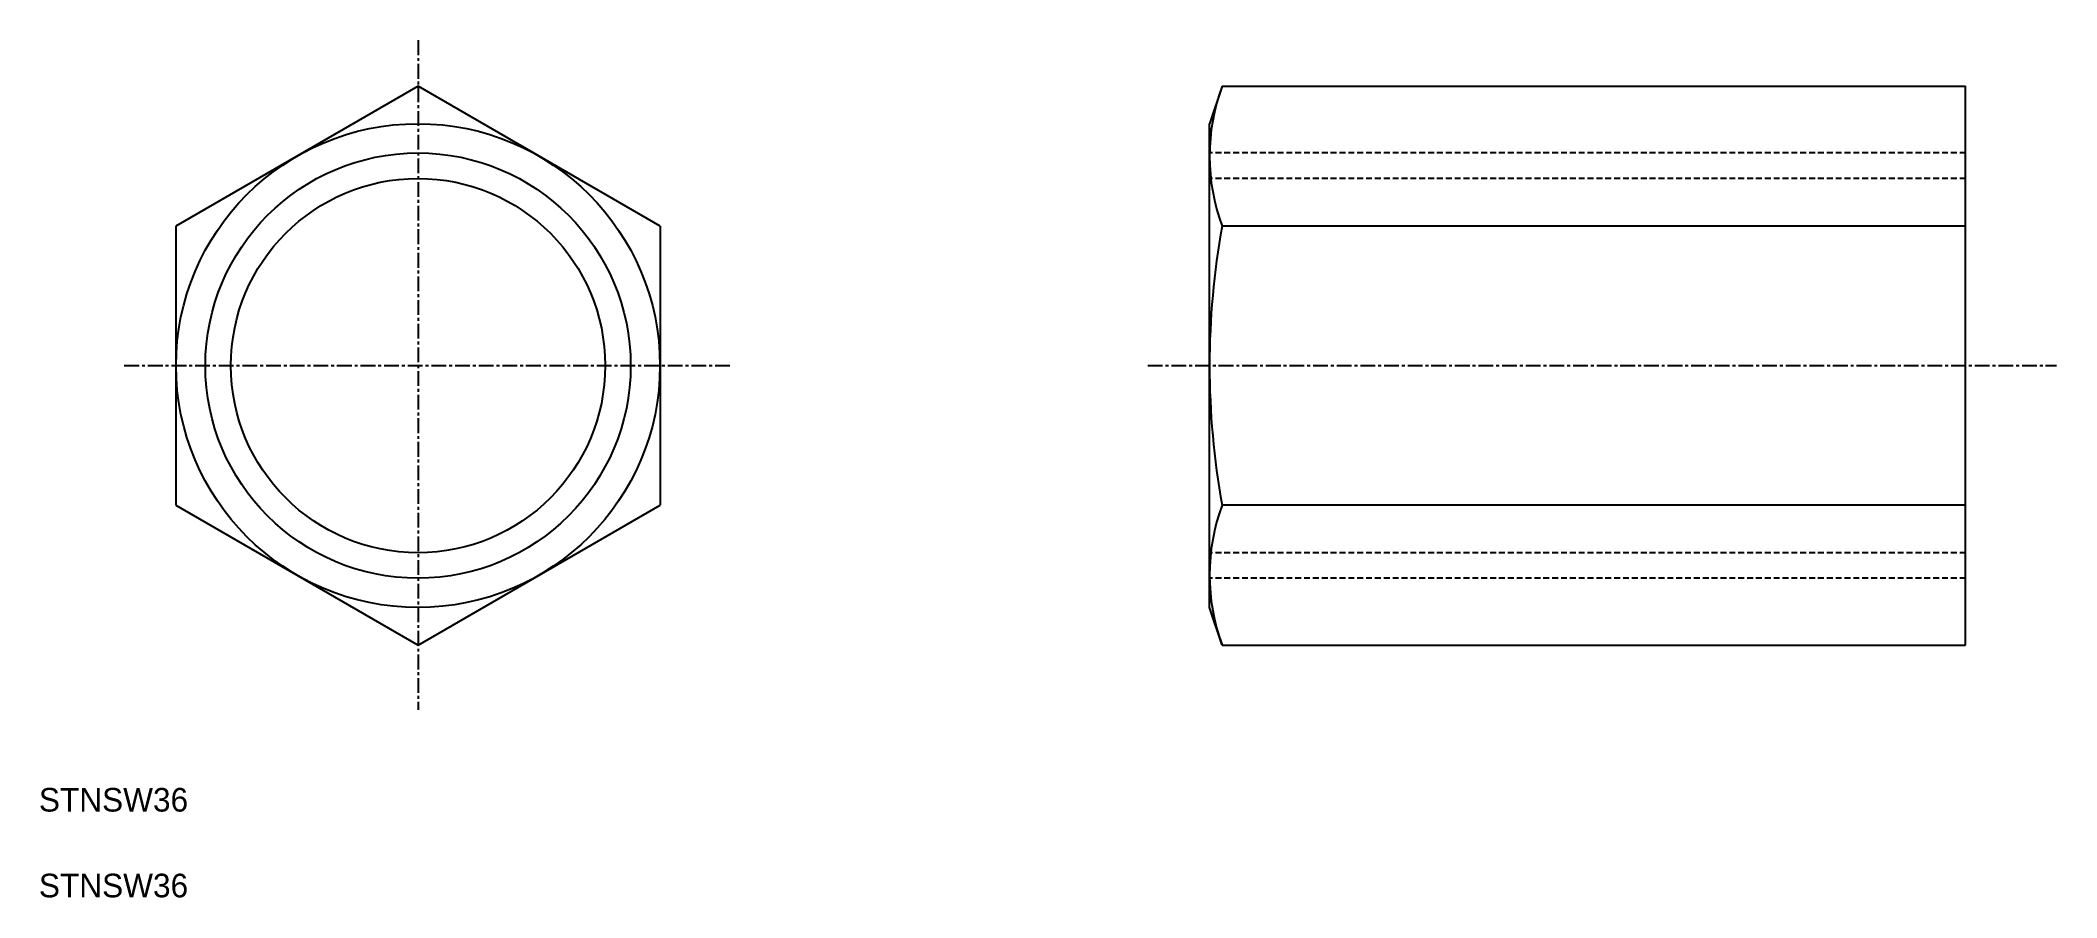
# Model space of a CAD drawing. Extents: x 91 to 262, y 91 to 164.
import ezdxf

# ---------------------------------------------------------------- set-up
doc = ezdxf.new("R2010")
doc.units = 0
doc.linetypes.add('CENTER', pattern=[2, 1.25, -0.25, 0.25, -0.25])
doc.linetypes.add('DASHED', pattern=[0.75, 0.5, -0.25])
doc.layers.get('0').update_dxf_attribs({"linetype": 'CONTINUOUS'})
doc.layers.add('CENTER', color=1, linetype='CENTER')

msp = doc.modelspace()

# ---------------------------------------------------------------- linework, layer by layer
at = {"color": 7, "linetype": 'CONTINUOUS'}
for p, q in [((122.89, 159.81), (102.39, 147.97)), ((143.39, 147.97), (122.89, 159.81)), ((190.96, 159.81), (189.89, 156.64)), ((190.96, 159.81), (253.89, 159.81)), ((253.89, 112.51), (253.89, 159.81)), ((189.89, 120.34), (189.89, 156.64)), ((102.39, 147.97), (102.39, 124.35)), ((143.39, 147.97), (143.39, 124.35)), ((253.89, 147.97), (190.96, 147.97)), ((102.39, 124.35), (122.89, 112.51)), ((122.89, 112.51), (143.39, 124.35)), ((253.89, 124.35), (190.96, 124.35)), ((189.89, 115.68), (189.89, 120.34)), ((190.96, 112.51), (189.89, 115.68)), ((190.96, 112.51), (253.89, 112.51))]:
    msp.add_line(p, q, dxfattribs=at)
at = {"color": 3, "linetype": 'DASHED'}
for p, q in [((253.89, 154.16), (189.89, 154.16)), ((253.89, 151.99), (189.89, 151.99)), ((253.89, 120.32), (189.89, 120.32)), ((253.89, 118.16), (189.89, 118.16))]:
    msp.add_line(p, q, dxfattribs=at)
msp.add_circle((122.89, 136.16), 20.48)
at = {"color": 3, "linetype": 'CONTINUOUS'}
msp.add_circle((122.89, 136.16), 18, dxfattribs=at)
at = {"color": 7, "linetype": 'CONTINUOUS'}
msp.add_circle((122.89, 136.16), 15.84, dxfattribs=at)
for centre, radius, start, end in [((206.79, 153.89), 16.9, 159.5022, 200.4978), ((255.65, 136.16), 65.76, 169.6499, 190.3501), ((206.79, 118.43), 16.9, 159.5022, 200.4978)]:
    msp.add_arc(centre, radius, start, end, dxfattribs=at)
at = {"layer": 'CENTER', "color": 1, "linetype": 'CENTER'}
for p, q in [((122.89, 163.7), (122.89, 107.01)), ((98.03, 136.16), (149.48, 136.16)), ((184.66, 136.16), (261.59, 136.16))]:
    msp.add_line(p, q, dxfattribs=at)

# ---------------------------------------------------------------- texts
at = {"color": 7, "linetype": 'CONTINUOUS'}
for p in [(90.8, 98.41), (90.8, 91.15)]:
    msp.add_text('STNSW36', height=2, dxfattribs=at).set_placement(p)

doc.saveas('drawing.dxf')
